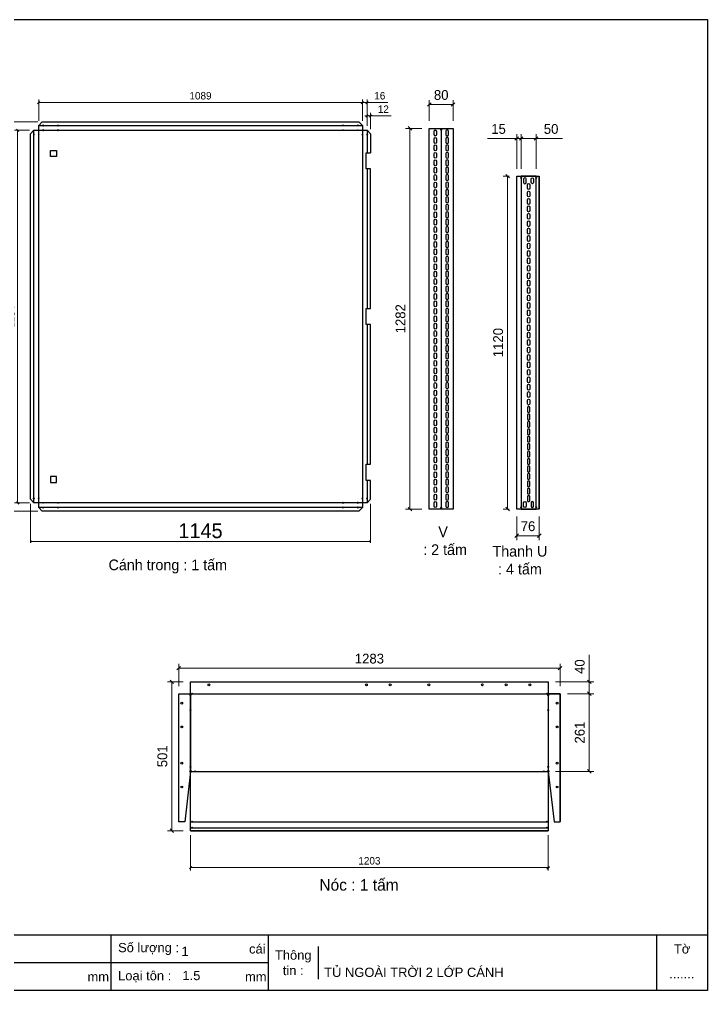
# Model space of a CAD drawing. Header units: millimetres. Extents: x 0 to 4622, y 0 to 3268.
# Drawn here: x 2306 to 4622, y 0 to 3268 of the extents above; entities that cross this region are included whole.
import ezdxf

# ---------------------------------------------------------------- set-up
doc = ezdxf.new("R2010")
doc.units = ezdxf.units.MM
doc.layers.add('CNC', color=7, linetype='Continuous')
doc.layers.add('DIM', color=253, linetype='Continuous')
doc.styles.add('Arial', font='arial.ttf')
doc.dimstyles.new('CNC', dxfattribs={"dimtxt": 50, "dimasz": 5, "dimexe": 5, "dimexo": 15, "dimgap": 10, "dimtad": 1, "dimdec": 0, "dimtxsty": 'Standard', "dimblk": 'OPEN30', "dimcen": 10, "dimclrd": 5, "dimclre": 5, "dimclrt": 3, "dimazin": 3, "dimtfac": 1, "dimtdec": 0, "dimtmove": 0, "dimatfit": 3, "dimldrblk": 'ARCHTICK', "dimlwd": 9, "dimlwe": 9})
doc.dimstyles.new('Dim-25', dxfattribs={"dimtxt": 25, "dimasz": 8, "dimexe": 10, "dimexo": 15, "dimgap": 10, "dimtad": 1, "dimdec": 0, "dimtxsty": 'Standard', "dimblk": 'OBLIQUE', "dimcen": 10, "dimclrd": 5, "dimclre": 5, "dimclrt": 3, "dimazin": 3, "dimtfac": 1, "dimtdec": 0, "dimtmove": 0, "dimatfit": 3, "dimldrblk": 'OBLIQUE', "dimlwd": 9, "dimlwe": 9})
doc.dimstyles.new('Dim-33', dxfattribs={"dimtxt": 33, "dimasz": 12, "dimexe": 15, "dimexo": 25, "dimgap": 15, "dimtad": 1, "dimdec": 0, "dimtxsty": 'Standard', "dimblk": 'OBLIQUE', "dimcen": 10, "dimclrd": 5, "dimclre": 5, "dimclrt": 3, "dimazin": 3, "dimtfac": 1, "dimtdec": 0, "dimtmove": 0, "dimatfit": 3, "dimldrblk": 'OPEN30', "dimlwd": 9, "dimlwe": 9})

# ---------------------------------------------------------------- blocks, each defined once
blk = doc.blocks.new('f3daunguoc')
at = {"layer": 'CNC', "color": 2, "lineweight": -3}
blk.add_circle((0, 0), 1.5, dxfattribs=at)
blk = doc.blocks.new('*D10')
at = {"color": 0, "linetype": 'ByBlock', "lineweight": -2}
for p, q in [((3472.2, 2939.3), (3480.2, 2947.3)), ((3492.2, 2947.3), (3484.2, 2939.3))]:
    blk.add_line(p, q, dxfattribs=at)
at = {"layer": 'Defpoints', "color": 0, "transparency": 16777216}
for p in [(3488.2, 2943.3), (3476.2, 2895.2), (3488.2, 2883.2)]:
    blk.add_point(p, dxfattribs=at)
at = {"layer": 'DIM', "color": 5, "lineweight": 9, "transparency": 16777216}
for p, q in [((3476.2, 2943.3), (3468.2, 2943.3)), ((3476.2, 2910.2), (3476.2, 2953.3)), ((3476.2, 2943.3), (3488.2, 2943.3)), ((3488.2, 2898.2), (3488.2, 2953.3)), ((3488.2, 2943.3), (3557.4, 2943.3))]:
    blk.add_line(p, q, dxfattribs=at)
at = {"layer": 'DIM', "color": 3, "transparency": 16777216, "insert": (3530.8, 2965.9), "char_height": 25, "attachment_point": 5}
blk.add_mtext('12', dxfattribs=at)
blk = doc.blocks.new('_Oblique')
at = {"color": 0, "linetype": 'ByBlock', "lineweight": -2}
blk.add_line((-0.5, -0.5), (0.5, 0.5), dxfattribs=at)
blk = doc.blocks.new('*D11')
at = {"color": 0, "linetype": 'ByBlock', "lineweight": -2}
for p, q in [((3456.2, 2984.1), (3464.2, 2992.1)), ((3480.2, 2992.1), (3472.2, 2984.1))]:
    blk.add_line(p, q, dxfattribs=at)
at = {"layer": 'Defpoints', "color": 0, "transparency": 16777216}
for p in [(3476.2, 2988.1), (3460.2, 2911.2), (3476.2, 2895.2)]:
    blk.add_point(p, dxfattribs=at)
at = {"layer": 'DIM', "color": 5, "lineweight": 9, "transparency": 16777216}
for p, q in [((3460.2, 2988.1), (3452.2, 2988.1)), ((3460.2, 2926.2), (3460.2, 2998.1)), ((3460.2, 2988.1), (3476.2, 2988.1)), ((3476.2, 2910.2), (3476.2, 2998.1)), ((3476.2, 2988.1), (3545.7, 2988.1))]:
    blk.add_line(p, q, dxfattribs=at)
at = {"layer": 'DIM', "color": 3, "transparency": 16777216, "insert": (3518.9, 3010.9), "char_height": 25, "attachment_point": 5}
blk.add_mtext('16', dxfattribs=at)
blk = doc.blocks.new('*D12')
at = {"color": 0, "linetype": 'ByBlock', "lineweight": -2}
for p, q in [((2375.2, 2992.1), (2367.2, 2984.1)), ((3456.2, 2984.1), (3464.2, 2992.1))]:
    blk.add_line(p, q, dxfattribs=at)
at = {"layer": 'Defpoints', "color": 0, "transparency": 16777216}
for p in [(2371.2, 2988.1), (2371.2, 2911.2), (3460.2, 2911.2)]:
    blk.add_point(p, dxfattribs=at)
at = {"layer": 'DIM', "color": 5, "lineweight": 9, "transparency": 16777216}
for p, q in [((2371.2, 2926.2), (2371.2, 2998.1)), ((3460.2, 2988.1), (2371.2, 2988.1)), ((3460.2, 2926.2), (3460.2, 2998.1))]:
    blk.add_line(p, q, dxfattribs=at)
at = {"layer": 'DIM', "color": 3, "transparency": 16777216, "insert": (2915.7, 3010.9), "char_height": 25, "attachment_point": 5}
blk.add_mtext('1089', dxfattribs=at)
blk = doc.blocks.new('*D13')
at = {"color": 0, "linetype": 'ByBlock', "lineweight": -2}
for p, q in [((2214.1, 2919.2), (2206.1, 2927.2)), ((2206.1, 1617.2), (2214.1, 1609.2))]:
    blk.add_line(p, q, dxfattribs=at)
at = {"layer": 'Defpoints', "color": 0, "transparency": 16777216}
for p in [(2383.2, 2923.2), (2210.1, 1613.2), (2383.2, 1613.2)]:
    blk.add_point(p, dxfattribs=at)
at = {"layer": 'DIM', "color": 5, "lineweight": 9, "transparency": 16777216}
for p, q in [((2368.2, 2923.2), (2200.1, 2923.2)), ((2210.1, 2923.2), (2210.1, 1613.2)), ((2368.2, 1613.2), (2200.1, 1613.2))]:
    blk.add_line(p, q, dxfattribs=at)
at = {"layer": 'DIM', "color": 3, "transparency": 16777216, "insert": (2187.4, 2268.2), "char_height": 25, "attachment_point": 5, "rotation": 90}
blk.add_mtext('1310', dxfattribs=at)
blk = doc.blocks.new('*D14')
at = {"color": 0, "linetype": 'ByBlock', "lineweight": -2}
for p, q in [((2304.3, 2891.2), (2296.3, 2899.2)), ((2296.3, 1645.2), (2304.3, 1637.2))]:
    blk.add_line(p, q, dxfattribs=at)
at = {"layer": 'Defpoints', "color": 0, "transparency": 16777216}
for p in [(2300.3, 2895.2), (2355.2, 2895.2), (2355.2, 1641.2)]:
    blk.add_point(p, dxfattribs=at)
at = {"layer": 'DIM', "color": 5, "lineweight": 9, "transparency": 16777216}
for p, q in [((2340.2, 2895.2), (2290.3, 2895.2)), ((2300.3, 1641.2), (2300.3, 2895.2)), ((2340.2, 1641.2), (2290.3, 1641.2))]:
    blk.add_line(p, q, dxfattribs=at)
at = {"layer": 'DIM', "color": 3, "transparency": 16777216, "insert": (2277.5, 2268.2), "char_height": 25, "attachment_point": 5, "rotation": 90}
blk.add_mtext('1254', dxfattribs=at)
blk = doc.blocks.new('*D15')
at = {"color": 0, "linetype": 'ByBlock', "lineweight": -2}
for p, q in [((3691.6, 2987.7), (3679.6, 2975.7)), ((3759.6, 2975.7), (3771.6, 2987.7))]:
    blk.add_line(p, q, dxfattribs=at)
at = {"layer": 'Defpoints', "color": 0, "ltscale": 3, "transparency": 16777216}
for p in [(3765.6, 2981.7), (3685.6, 2901.4), (3765.6, 2901.4)]:
    blk.add_point(p, dxfattribs=at)
at = {"layer": 'DIM', "color": 5, "lineweight": 9, "ltscale": 3, "transparency": 16777216}
for p, q in [((3685.6, 2926.4), (3685.6, 2996.7)), ((3685.6, 2981.7), (3765.6, 2981.7)), ((3765.6, 2926.4), (3765.6, 2996.7))]:
    blk.add_line(p, q, dxfattribs=at)
at = {"layer": 'DIM', "color": 3, "ltscale": 3, "transparency": 16777216, "insert": (3725.6, 3013.5), "char_height": 33, "attachment_point": 5}
blk.add_mtext('80', dxfattribs=at)
blk = doc.blocks.new('_Open30')
at = {"color": 0, "linetype": 'ByBlock', "lineweight": -2}
for p, q in [((-1, 0.27), (0, 0)), ((0, 0), (-1, -0.27)), ((0, 0), (-1, 0))]:
    blk.add_line(p, q, dxfattribs=at)
blk = doc.blocks.new('*D16')
at = {"color": 0, "linetype": 'ByBlock', "lineweight": -2}
for p, q in [((3626.5, 2895.4), (3614.5, 2907.4)), ((3614.5, 1625.9), (3626.5, 1613.9))]:
    blk.add_line(p, q, dxfattribs=at)
at = {"layer": 'Defpoints', "color": 0, "ltscale": 3, "transparency": 16777216}
for p in [(3685.6, 2901.4), (3620.5, 1619.9), (3685.6, 1619.9)]:
    blk.add_point(p, dxfattribs=at)
at = {"layer": 'DIM', "color": 5, "lineweight": 9, "ltscale": 3, "transparency": 16777216}
for p, q in [((3660.6, 2901.4), (3605.5, 2901.4)), ((3620.5, 2901.4), (3620.5, 1619.9)), ((3660.6, 1619.9), (3605.5, 1619.9))]:
    blk.add_line(p, q, dxfattribs=at)
at = {"layer": 'DIM', "color": 3, "ltscale": 3, "transparency": 16777216, "insert": (3588.6, 2260.7), "char_height": 33, "attachment_point": 5, "rotation": 90}
blk.add_mtext('1282', dxfattribs=at)
blk = doc.blocks.new('ovan8.5x20')
at = {"layer": 'CNC', "color": 2, "lineweight": -3}
for p, q in [((5.7, 4.2), (-5.8, 4.2)), ((-5.8, -4.2), (5.7, -4.2))]:
    blk.add_line(p, q, dxfattribs=at)
for centre, start, end in [((-5.8, 0), 90, 270), ((5.7, 0), 270, 90)]:
    blk.add_arc(centre, 4.25, start, end, dxfattribs=at)
blk = doc.blocks.new('*D17')
at = {"color": 0, "linetype": 'ByBlock', "lineweight": -2}
for p, q in [((3955.1, 2734.5), (3943.1, 2746.5)), ((3943.1, 1626.5), (3955.1, 1614.5))]:
    blk.add_line(p, q, dxfattribs=at)
at = {"layer": 'Defpoints', "color": 0, "ltscale": 3, "transparency": 16777216}
for p in [(3949.1, 2740.5), (3979.7, 2740.5), (3979.7, 1620.5)]:
    blk.add_point(p, dxfattribs=at)
at = {"layer": 'DIM', "color": 5, "lineweight": 9, "ltscale": 3, "transparency": 16777216}
for p, q in [((3954.7, 2740.5), (3934.1, 2740.5)), ((3949.1, 1620.5), (3949.1, 2740.5)), ((3954.7, 1620.5), (3934.1, 1620.5))]:
    blk.add_line(p, q, dxfattribs=at)
at = {"layer": 'DIM', "color": 3, "ltscale": 3, "transparency": 16777216, "insert": (3917.2, 2180.5), "char_height": 33, "attachment_point": 5, "rotation": 90}
blk.add_mtext('1120', dxfattribs=at)
blk = doc.blocks.new('*D18')
at = {"color": 0, "linetype": 'ByBlock', "lineweight": -2}
for p, q in [((3985.7, 1536.6), (3973.7, 1524.6)), ((4049.7, 1524.6), (4061.7, 1536.6))]:
    blk.add_line(p, q, dxfattribs=at)
at = {"layer": 'Defpoints', "color": 0, "ltscale": 3, "transparency": 16777216}
for p in [(3979.7, 1620.5), (4055.7, 1620.5), (4055.7, 1530.6)]:
    blk.add_point(p, dxfattribs=at)
at = {"layer": 'DIM', "color": 5, "lineweight": 9, "ltscale": 3, "transparency": 16777216}
for p, q in [((3979.7, 1595.5), (3979.7, 1515.6)), ((4055.7, 1595.5), (4055.7, 1515.6)), ((3979.7, 1530.6), (4055.7, 1530.6))]:
    blk.add_line(p, q, dxfattribs=at)
at = {"layer": 'DIM', "color": 3, "ltscale": 3, "transparency": 16777216, "insert": (4017.7, 1562.4), "char_height": 33, "attachment_point": 5}
blk.add_mtext('76', dxfattribs=at)
blk = doc.blocks.new('*D19')
at = {"color": 0, "linetype": 'ByBlock', "lineweight": -2}
for p, q in [((3973.7, 2861.2), (3985.7, 2873.2)), ((4000.7, 2873.2), (3988.7, 2861.2))]:
    blk.add_line(p, q, dxfattribs=at)
at = {"layer": 'Defpoints', "color": 0, "ltscale": 3, "transparency": 16777216}
for p in [(3979.7, 2867.2), (3979.7, 2740.5), (3994.7, 2740.5)]:
    blk.add_point(p, dxfattribs=at)
at = {"layer": 'DIM', "color": 5, "lineweight": 9, "ltscale": 3, "transparency": 16777216}
for p, q in [((3979.7, 2765.5), (3979.7, 2882.2)), ((3994.7, 2765.5), (3994.7, 2882.2)), ((3979.7, 2867.2), (3881.3, 2867.2)), ((3994.7, 2867.2), (3979.7, 2867.2)), ((3994.7, 2867.2), (4006.7, 2867.2))]:
    blk.add_line(p, q, dxfattribs=at)
at = {"layer": 'DIM', "color": 3, "ltscale": 3, "transparency": 16777216, "insert": (3918.5, 2899.1), "char_height": 33, "attachment_point": 5}
blk.add_mtext('15', dxfattribs=at)
blk = doc.blocks.new('*D20')
at = {"color": 0, "linetype": 'ByBlock', "lineweight": -2}
for p, q in [((4000.7, 2873.2), (3988.7, 2861.2)), ((4038.7, 2861.2), (4050.7, 2873.2))]:
    blk.add_line(p, q, dxfattribs=at)
at = {"layer": 'Defpoints', "color": 0, "ltscale": 3, "transparency": 16777216}
for p in [(4044.7, 2867.2), (3994.7, 2740.5), (4044.7, 2740.5)]:
    blk.add_point(p, dxfattribs=at)
at = {"layer": 'DIM', "color": 5, "lineweight": 9, "ltscale": 3, "transparency": 16777216}
for p, q in [((3994.7, 2765.5), (3994.7, 2882.2)), ((4044.7, 2765.5), (4044.7, 2882.2)), ((3994.7, 2867.2), (4044.7, 2867.2)), ((4044.7, 2867.2), (4133.9, 2867.2))]:
    blk.add_line(p, q, dxfattribs=at)
at = {"layer": 'DIM', "color": 3, "ltscale": 3, "transparency": 16777216, "insert": (4095.3, 2899.1), "char_height": 33, "attachment_point": 5}
blk.add_mtext('50', dxfattribs=at)
blk = doc.blocks.new('*D26')
at = {"color": 0, "linetype": 'ByBlock', "lineweight": -2}
for p, q in [((4229.8, 1032.8), (4217.8, 1044.8)), ((4217.8, 1004.8), (4229.8, 992.8))]:
    blk.add_line(p, q, dxfattribs=at)
at = {"layer": 'Defpoints', "color": 0, "transparency": 16777216}
for p in [(4085.5, 1038.8), (4223.8, 1038.8), (4125.5, 998.8)]:
    blk.add_point(p, dxfattribs=at)
at = {"layer": 'DIM', "color": 5, "lineweight": 9, "transparency": 16777216}
for p, q in [((4223.8, 1038.8), (4223.8, 1129.3)), ((4110.5, 1038.8), (4238.8, 1038.8)), ((4223.8, 998.8), (4223.8, 1038.8)), ((4150.5, 998.8), (4238.8, 998.8))]:
    blk.add_line(p, q, dxfattribs=at)
at = {"layer": 'DIM', "color": 3, "transparency": 16777216, "insert": (4191.9, 1090.1), "char_height": 33, "attachment_point": 5, "rotation": 90}
blk.add_mtext('40', dxfattribs=at)
blk = doc.blocks.new('*D27')
at = {"color": 0, "linetype": 'ByBlock', "lineweight": -2}
for p, q in [((2825.3, 1032.8), (2813.3, 1044.8)), ((2813.3, 544.1), (2825.3, 532.1))]:
    blk.add_line(p, q, dxfattribs=at)
at = {"layer": 'Defpoints', "color": 0, "transparency": 16777216}
for p in [(2882.5, 1038.8), (2819.3, 538.1), (2882.5, 538.1)]:
    blk.add_point(p, dxfattribs=at)
at = {"layer": 'DIM', "color": 5, "lineweight": 9, "transparency": 16777216}
for p, q in [((2857.5, 1038.8), (2804.3, 1038.8)), ((2819.3, 1038.8), (2819.3, 538.1)), ((2857.5, 538.1), (2804.3, 538.1))]:
    blk.add_line(p, q, dxfattribs=at)
at = {"layer": 'DIM', "color": 3, "transparency": 16777216, "insert": (2787.5, 788.4), "char_height": 33, "attachment_point": 5, "rotation": 90}
blk.add_mtext('501', dxfattribs=at)
blk = doc.blocks.new('*D28')
at = {"color": 0, "linetype": 'ByBlock', "lineweight": -2}
for p, q in [((2848.5, 1091), (2836.5, 1079)), ((4119.5, 1079), (4131.5, 1091))]:
    blk.add_line(p, q, dxfattribs=at)
at = {"layer": 'Defpoints', "color": 0, "transparency": 16777216}
for p in [(4125.5, 1085), (2842.5, 998.8), (4125.5, 998.8)]:
    blk.add_point(p, dxfattribs=at)
at = {"layer": 'DIM', "color": 5, "lineweight": 9, "transparency": 16777216}
for p, q in [((2842.5, 1023.8), (2842.5, 1100)), ((2842.5, 1085), (4125.5, 1085)), ((4125.5, 1023.8), (4125.5, 1100))]:
    blk.add_line(p, q, dxfattribs=at)
at = {"layer": 'DIM', "color": 3, "transparency": 16777216, "insert": (3484, 1116.9), "char_height": 33, "attachment_point": 5}
blk.add_mtext('1283', dxfattribs=at)
blk = doc.blocks.new('*D29')
at = {"color": 0, "linetype": 'ByBlock', "lineweight": -2}
for p, q in [((4229.8, 992.8), (4217.8, 1004.8)), ((4217.8, 743.6), (4229.8, 731.6))]:
    blk.add_line(p, q, dxfattribs=at)
at = {"layer": 'Defpoints', "color": 0, "transparency": 16777216}
for p in [(4125.5, 998.8), (4223.8, 998.8), (4085.5, 737.6)]:
    blk.add_point(p, dxfattribs=at)
at = {"layer": 'DIM', "color": 5, "lineweight": 9, "transparency": 16777216}
for p, q in [((4150.5, 998.8), (4238.8, 998.8)), ((4223.8, 737.6), (4223.8, 998.8)), ((4110.5, 737.6), (4238.8, 737.6))]:
    blk.add_line(p, q, dxfattribs=at)
at = {"layer": 'DIM', "color": 3, "transparency": 16777216, "insert": (4191.9, 868.2), "char_height": 33, "attachment_point": 5, "rotation": 90}
blk.add_mtext('261', dxfattribs=at)
blk = doc.blocks.new('*D30')
at = {"color": 5, "lineweight": 9, "ltscale": 3, "transparency": 16777216}
for p, q in [((2882.5, 523.1), (2882.5, 403.8)), ((4085.5, 523.1), (4085.5, 403.8)), ((2882.5, 413.8), (4085.5, 413.8))]:
    blk.add_line(p, q, dxfattribs=at)
at = {"color": 0, "linetype": 'ByBlock', "lineweight": -2}
for p, q in [((2886.5, 417.8), (2878.5, 409.8)), ((4081.5, 409.8), (4089.5, 417.8))]:
    blk.add_line(p, q, dxfattribs=at)
at = {"layer": 'Defpoints', "color": 0, "ltscale": 3, "transparency": 16777216}
for p in [(2882.5, 538.1), (4085.5, 538.1), (4085.5, 413.8)]:
    blk.add_point(p, dxfattribs=at)
at = {"color": 3, "ltscale": 3, "transparency": 16777216, "insert": (3484, 436.5), "char_height": 25, "attachment_point": 5}
blk.add_mtext('1203', dxfattribs=at)
blk = doc.blocks.new('KHUNG CHUẨN')
at = {"color": 7}
for p, q in [((19889.2, -28535.2), (16919.2, -28535.2)), ((18599.2, -28535.2), (18599.2, -28655.2)), ((18939.2, -28535.2), (18939.2, -28655.2)), ((19779.2, -28535.2), (19779.2, -28655.2)), ((19047.6, -28560.2), (19047.6, -28630.2)), ((18939.2, -28595.2), (16919.2, -28595.2))]:
    blk.add_line(p, q, dxfattribs=at)
blk.add_lwpolyline([(16919.2, -26555.2), (19889.2, -26555.2), (19889.2, -28655.2), (16919.2, -28655.2)], close=True, dxfattribs=at)
at = {"color": 2, "char_height": 20, "style": 'Arial'}
for s, insert, width, attachment_point in [('  Số lượng :', (18599.2, -28565.2), 917.634, 4), ('cái', (18897.9, -28565.2), 63.517, 4), ('Tờ', (19834.2, -28565.2), 110, 5), ('Thông\\Ptin :', (18993.4, -28595.2), 108.311, 5), ('mm', (18548.6, -28625.2), 73.831, 4), ('  Loại tôn :', (18599.2, -28625.2), 917.634, 4), ('mm', (18889.2, -28625.2), 917.634, 4)]:
    blk.add_mtext(s, dxfattribs=dict(at, insert=insert, width=width, attachment_point=attachment_point))
at = {"color": 3, "style": 'Arial'}
for tag, p in [('#01', (17055.6, -28580.1)), ('#02', (17431.4, -28580.1)), ('#03', (18030.6, -28580.1)), ('#08', (18751.7, -28580.1)), ('#10', (19064.8, -28580.1)), ('#04', (17024.8, -28634.6)), ('#05', (17308.5, -28633)), ('#06', (17632.7, -28633.7)), ('#07', (18002, -28634.7)), ('#09', (18753.8, -28632.6)), ('#11', (19060.3, -28625.7)), ('#12', (19806.5, -28628.9))]:
    blk.add_attdef(tag, p, '', height=20, dxfattribs=at)
blk = doc.blocks.new('*D31')
at = {"color": 5, "lineweight": 9, "ltscale": 3, "transparency": 16777216}
for p, q in [((2343.2, 1638.2), (2343.2, 1506.6)), ((3488.2, 1638.2), (3488.2, 1506.6)), ((2348.2, 1511.6), (3483.2, 1511.6))]:
    blk.add_line(p, q, dxfattribs=at)
at = {"color": 0, "linetype": 'ByBlock', "lineweight": -2}
for p, q in [((2343.2, 1511.6), (2348.2, 1512.9)), ((2348.2, 1510.2), (2343.2, 1511.6)), ((2343.2, 1511.6), (2348.2, 1511.6)), ((3483.2, 1512.9), (3488.2, 1511.6)), ((3488.2, 1511.6), (3483.2, 1510.2)), ((3488.2, 1511.6), (3483.2, 1511.6))]:
    blk.add_line(p, q, dxfattribs=at)
at = {"layer": 'Defpoints', "color": 0, "ltscale": 3, "transparency": 16777216}
for p in [(2343.2, 1653.2), (3488.2, 1653.2), (3488.2, 1511.6)]:
    blk.add_point(p, dxfattribs=at)
at = {"color": 3, "ltscale": 3, "transparency": 16777216, "insert": (2915.7, 1547.1), "char_height": 50, "attachment_point": 5}
blk.add_mtext('1145', dxfattribs=at)
blk = doc.blocks.new('_ArchTick')
at = {"color": 0, "const_width": 0.15}
blk.add_lwpolyline([(-0.5, -0.5), (0.5, 0.5)], dxfattribs=at)

msp = doc.modelspace()

# ---------------------------------------------------------------- linework, layer by layer
at = {"color": 7}
msp.add_line((3725.6, 2901.4), (3725.6, 1619.9), dxfattribs=at)
at = {"ltscale": 3}
for p, q in [((3488.2, 2295.2), (3488.2, 2765.4)), ((3979.7, 1620.5), (3979.7, 2740.5)), ((4055.7, 1620.5), (4055.7, 2740.5)), ((3488.2, 1770.9), (3488.2, 2241.2)), ((3488.2, 1653.2), (3488.2, 1716.9))]:
    msp.add_line(p, q, dxfattribs=at)
for p, q in [((2882.5, 1038.8), (4085.5, 1038.8)), ((2842.5, 998.8), (4125.5, 998.8)), ((4125.5, 998.8), (4125.5, 569.1)), ((2882.5, 737.6), (4085.5, 737.6)), ((2882.5, 568.1), (4085.5, 568.1)), ((2882.5, 548.1), (4085.5, 548.1)), ((2882.5, 538.1), (4085.5, 538.1))]:
    msp.add_line(p, q)
at = {"color": 7}
for points in [[(3488.2, 1653.2), (3488.2, 1653.2), (3476.2, 1641.2), (3460.2, 1641.2), (3460.2, 1625.2), (3448.2, 1613.2), (2383.2, 1613.2), (2371.2, 1625.2), (2371.2, 1641.2), (2355.2, 1641.2), (2343.2, 1653.2), (2343.2, 2883.2), (2355.2, 2895.2), (2371.2, 2895.2), (2371.2, 2911.2), (2383.2, 2923.2), (3448.2, 2923.2), (3460.2, 2911.2), (3460.2, 2895.2), (3476.2, 2895.2), (3488.2, 2883.2), (3488.2, 2819.4)], [(2371.2, 2911.2), (3460.2, 2911.2)], [(2355.2, 1641.2), (2355.2, 2895.2)], [(3476.2, 2895.2), (3476.2, 2819.4)], [(3476.2, 2765.4), (3476.2, 2295.2)], [(3476.2, 2241.2), (3476.2, 1770.9)], [(3476.2, 1716.9), (3476.2, 1641.2)], [(3460.2, 1625.2), (2371.2, 1625.2)]]:
    msp.add_lwpolyline(points, dxfattribs=at)
for points in [[(2371.2, 2895.2), (3460.2, 2895.2), (3460.2, 1641.2), (2371.2, 1641.2)], [(3685.6, 2901.4), (3765.6, 2901.4), (3765.6, 1619.9), (3685.6, 1619.9)]]:
    msp.add_lwpolyline(points, close=True, dxfattribs=at)
at = {"color": 2, "ltscale": 0.5}
for points in [[(3709.9, 2891.7), (3709.9, 2880.2, -1), (3701.4, 2880.2), (3701.4, 2891.7, -1)], [(3709.9, 2891.4), (3709.9, 2879.9, -1), (3701.4, 2879.9), (3701.4, 2891.4, -1)], [(3741.4, 2891.7), (3741.4, 2880.2, 1), (3749.9, 2880.2), (3749.9, 2891.7, 1)], [(3741.4, 2891.4), (3741.4, 2879.9, 1), (3749.9, 2879.9), (3749.9, 2891.4, 1)], [(3709.9, 2866.4), (3709.9, 2854.9, -1), (3701.4, 2854.9), (3701.4, 2866.4, -1)], [(3709.9, 2841.4), (3709.9, 2829.9, -1), (3701.4, 2829.9), (3701.4, 2841.4, -1)], [(3741.4, 2866.4), (3741.4, 2854.9, 1), (3749.9, 2854.9), (3749.9, 2866.4, 1)], [(3741.4, 2841.4), (3741.4, 2829.9, 1), (3749.9, 2829.9), (3749.9, 2841.4, 1)], [(3709.9, 2816.4), (3709.9, 2804.9, -1), (3701.4, 2804.9), (3701.4, 2816.4, -1)], [(3741.4, 2816.4), (3741.4, 2804.9, 1), (3749.9, 2804.9), (3749.9, 2816.4, 1)], [(3709.9, 2791.4), (3709.9, 2779.9, -1), (3701.4, 2779.9), (3701.4, 2791.4, -1)], [(3741.4, 2791.4), (3741.4, 2779.9, 1), (3749.9, 2779.9), (3749.9, 2791.4, 1)], [(3709.9, 2766.4), (3709.9, 2754.9, -1), (3701.4, 2754.9), (3701.4, 2766.4, -1)], [(3709.9, 2741.4), (3709.9, 2729.9, -1), (3701.4, 2729.9), (3701.4, 2741.4, -1)], [(3741.4, 2766.4), (3741.4, 2754.9, 1), (3749.9, 2754.9), (3749.9, 2766.4, 1)], [(3741.4, 2741.4), (3741.4, 2729.9, 1), (3749.9, 2729.9), (3749.9, 2741.4, 1)], [(3709.9, 2716.4), (3709.9, 2704.9, -1), (3701.4, 2704.9), (3701.4, 2716.4, -1)], [(3741.4, 2716.4), (3741.4, 2704.9, 1), (3749.9, 2704.9), (3749.9, 2716.4, 1)], [(3709.9, 2691.4), (3709.9, 2679.9, -1), (3701.4, 2679.9), (3701.4, 2691.4, -1)], [(3741.4, 2691.4), (3741.4, 2679.9, 1), (3749.9, 2679.9), (3749.9, 2691.4, 1)], [(3709.9, 2666.4), (3709.9, 2654.9, -1), (3701.4, 2654.9), (3701.4, 2666.4, -1)], [(3741.4, 2666.4), (3741.4, 2654.9, 1), (3749.9, 2654.9), (3749.9, 2666.4, 1)], [(3709.9, 2641.4), (3709.9, 2629.9, -1), (3701.4, 2629.9), (3701.4, 2641.4, -1)], [(3709.9, 2616.4), (3709.9, 2604.9, -1), (3701.4, 2604.9), (3701.4, 2616.4, -1)], [(3741.4, 2641.4), (3741.4, 2629.9, 1), (3749.9, 2629.9), (3749.9, 2641.4, 1)], [(3741.4, 2616.4), (3741.4, 2604.9, 1), (3749.9, 2604.9), (3749.9, 2616.4, 1)], [(3709.9, 2591.4), (3709.9, 2579.9, -1), (3701.4, 2579.9), (3701.4, 2591.4, -1)], [(3741.4, 2591.4), (3741.4, 2579.9, 1), (3749.9, 2579.9), (3749.9, 2591.4, 1)], [(3709.9, 2566.4), (3709.9, 2554.9, -1), (3701.4, 2554.9), (3701.4, 2566.4, -1)], [(3741.4, 2566.4), (3741.4, 2554.9, 1), (3749.9, 2554.9), (3749.9, 2566.4, 1)], [(3709.9, 2541.4), (3709.9, 2529.9, -1), (3701.4, 2529.9), (3701.4, 2541.4, -1)], [(3709.9, 2516.4), (3709.9, 2504.9, -1), (3701.4, 2504.9), (3701.4, 2516.4, -1)], [(3741.4, 2541.4), (3741.4, 2529.9, 1), (3749.9, 2529.9), (3749.9, 2541.4, 1)], [(3741.4, 2516.4), (3741.4, 2504.9, 1), (3749.9, 2504.9), (3749.9, 2516.4, 1)], [(3709.9, 2491.4), (3709.9, 2479.9, -1), (3701.4, 2479.9), (3701.4, 2491.4, -1)], [(3741.4, 2491.4), (3741.4, 2479.9, 1), (3749.9, 2479.9), (3749.9, 2491.4, 1)], [(3709.9, 2466.4), (3709.9, 2454.9, -1), (3701.4, 2454.9), (3701.4, 2466.4, -1)], [(3741.4, 2466.4), (3741.4, 2454.9, 1), (3749.9, 2454.9), (3749.9, 2466.4, 1)], [(3709.9, 2441.4), (3709.9, 2429.9, -1), (3701.4, 2429.9), (3701.4, 2441.4, -1)], [(3709.9, 2416.4), (3709.9, 2404.9, -1), (3701.4, 2404.9), (3701.4, 2416.4, -1)], [(3741.4, 2441.4), (3741.4, 2429.9, 1), (3749.9, 2429.9), (3749.9, 2441.4, 1)], [(3741.4, 2416.4), (3741.4, 2404.9, 1), (3749.9, 2404.9), (3749.9, 2416.4, 1)], [(3709.9, 2391.4), (3709.9, 2379.9, -1), (3701.4, 2379.9), (3701.4, 2391.4, -1)], [(3741.4, 2391.4), (3741.4, 2379.9, 1), (3749.9, 2379.9), (3749.9, 2391.4, 1)], [(3709.9, 2366.4), (3709.9, 2354.9, -1), (3701.4, 2354.9), (3701.4, 2366.4, -1)], [(3741.4, 2366.4), (3741.4, 2354.9, 1), (3749.9, 2354.9), (3749.9, 2366.4, 1)], [(3709.9, 2341.4), (3709.9, 2329.9, -1), (3701.4, 2329.9), (3701.4, 2341.4, -1)], [(3709.9, 2316.4), (3709.9, 2304.9, -1), (3701.4, 2304.9), (3701.4, 2316.4, -1)], [(3741.4, 2341.4), (3741.4, 2329.9, 1), (3749.9, 2329.9), (3749.9, 2341.4, 1)], [(3741.4, 2316.4), (3741.4, 2304.9, 1), (3749.9, 2304.9), (3749.9, 2316.4, 1)], [(3709.9, 2291.4), (3709.9, 2279.9, -1), (3701.4, 2279.9), (3701.4, 2291.4, -1)], [(3741.4, 2291.4), (3741.4, 2279.9, 1), (3749.9, 2279.9), (3749.9, 2291.4, 1)], [(3709.9, 2266.4), (3709.9, 2254.9, -1), (3701.4, 2254.9), (3701.4, 2266.4, -1)], [(3741.4, 2266.4), (3741.4, 2254.9, 1), (3749.9, 2254.9), (3749.9, 2266.4, 1)], [(3709.9, 2241.4), (3709.9, 2229.9, -1), (3701.4, 2229.9), (3701.4, 2241.4, -1)], [(3741.4, 2241.4), (3741.4, 2229.9, 1), (3749.9, 2229.9), (3749.9, 2241.4, 1)], [(3709.9, 2216.4), (3709.9, 2204.9, -1), (3701.4, 2204.9), (3701.4, 2216.4, -1)], [(3709.9, 2191.4), (3709.9, 2179.9, -1), (3701.4, 2179.9), (3701.4, 2191.4, -1)], [(3741.4, 2216.4), (3741.4, 2204.9, 1), (3749.9, 2204.9), (3749.9, 2216.4, 1)], [(3741.4, 2191.4), (3741.4, 2179.9, 1), (3749.9, 2179.9), (3749.9, 2191.4, 1)], [(3709.9, 2166.4), (3709.9, 2154.9, -1), (3701.4, 2154.9), (3701.4, 2166.4, -1)], [(3741.4, 2166.4), (3741.4, 2154.9, 1), (3749.9, 2154.9), (3749.9, 2166.4, 1)], [(3709.9, 2141.4), (3709.9, 2129.9, -1), (3701.4, 2129.9), (3701.4, 2141.4, -1)], [(3741.4, 2141.4), (3741.4, 2129.9, 1), (3749.9, 2129.9), (3749.9, 2141.4, 1)], [(3709.9, 2116.4), (3709.9, 2104.9, -1), (3701.4, 2104.9), (3701.4, 2116.4, -1)], [(3709.9, 2091.4), (3709.9, 2079.9, -1), (3701.4, 2079.9), (3701.4, 2091.4, -1)], [(3741.4, 2116.4), (3741.4, 2104.9, 1), (3749.9, 2104.9), (3749.9, 2116.4, 1)], [(3741.4, 2091.4), (3741.4, 2079.9, 1), (3749.9, 2079.9), (3749.9, 2091.4, 1)], [(3709.9, 2066.4), (3709.9, 2054.9, -1), (3701.4, 2054.9), (3701.4, 2066.4, -1)], [(3741.4, 2066.4), (3741.4, 2054.9, 1), (3749.9, 2054.9), (3749.9, 2066.4, 1)], [(3709.9, 2041.4), (3709.9, 2029.9, -1), (3701.4, 2029.9), (3701.4, 2041.4, -1)], [(3741.4, 2041.4), (3741.4, 2029.9, 1), (3749.9, 2029.9), (3749.9, 2041.4, 1)], [(3709.9, 2016.4), (3709.9, 2004.9, -1), (3701.4, 2004.9), (3701.4, 2016.4, -1)], [(3709.9, 1991.4), (3709.9, 1979.9, -1), (3701.4, 1979.9), (3701.4, 1991.4, -1)], [(3741.4, 2016.4), (3741.4, 2004.9, 1), (3749.9, 2004.9), (3749.9, 2016.4, 1)], [(3741.4, 1991.4), (3741.4, 1979.9, 1), (3749.9, 1979.9), (3749.9, 1991.4, 1)], [(3709.9, 1966.4), (3709.9, 1954.9, -1), (3701.4, 1954.9), (3701.4, 1966.4, -1)], [(3741.4, 1966.4), (3741.4, 1954.9, 1), (3749.9, 1954.9), (3749.9, 1966.4, 1)], [(3709.9, 1941.4), (3709.9, 1929.9, -1), (3701.4, 1929.9), (3701.4, 1941.4, -1)], [(3741.4, 1941.4), (3741.4, 1929.9, 1), (3749.9, 1929.9), (3749.9, 1941.4, 1)], [(3709.9, 1916.4), (3709.9, 1904.9, -1), (3701.4, 1904.9), (3701.4, 1916.4, -1)], [(3709.9, 1891.4), (3709.9, 1879.9, -1), (3701.4, 1879.9), (3701.4, 1891.4, -1)], [(3741.4, 1916.4), (3741.4, 1904.9, 1), (3749.9, 1904.9), (3749.9, 1916.4, 1)], [(3741.4, 1891.4), (3741.4, 1879.9, 1), (3749.9, 1879.9), (3749.9, 1891.4, 1)], [(3709.9, 1866.4), (3709.9, 1854.9, -1), (3701.4, 1854.9), (3701.4, 1866.4, -1)], [(3741.4, 1866.4), (3741.4, 1854.9, 1), (3749.9, 1854.9), (3749.9, 1866.4, 1)], [(3709.9, 1841.4), (3709.9, 1829.9, -1), (3701.4, 1829.9), (3701.4, 1841.4, -1)], [(3741.4, 1841.4), (3741.4, 1829.9, 1), (3749.9, 1829.9), (3749.9, 1841.4, 1)], [(3709.9, 1816.4), (3709.9, 1804.9, -1), (3701.4, 1804.9), (3701.4, 1816.4, -1)], [(3741.4, 1816.4), (3741.4, 1804.9, 1), (3749.9, 1804.9), (3749.9, 1816.4, 1)], [(3709.9, 1791.4), (3709.9, 1779.9, -1), (3701.4, 1779.9), (3701.4, 1791.4, -1)], [(3709.9, 1766.4), (3709.9, 1754.9, -1), (3701.4, 1754.9), (3701.4, 1766.4, -1)], [(3741.4, 1791.4), (3741.4, 1779.9, 1), (3749.9, 1779.9), (3749.9, 1791.4, 1)], [(3741.4, 1766.4), (3741.4, 1754.9, 1), (3749.9, 1754.9), (3749.9, 1766.4, 1)], [(3709.9, 1741.4), (3709.9, 1729.9, -1), (3701.4, 1729.9), (3701.4, 1741.4, -1)], [(3741.4, 1741.4), (3741.4, 1729.9, 1), (3749.9, 1729.9), (3749.9, 1741.4, 1)], [(3709.9, 1716.4), (3709.9, 1704.9, -1), (3701.4, 1704.9), (3701.4, 1716.4, -1)], [(3741.4, 1716.4), (3741.4, 1704.9, 1), (3749.9, 1704.9), (3749.9, 1716.4, 1)], [(3709.9, 1691.4), (3709.9, 1679.9, -1), (3701.4, 1679.9), (3701.4, 1691.4, -1)], [(3709.9, 1666.4), (3709.9, 1654.9, -1), (3701.4, 1654.9), (3701.4, 1666.4, -1)], [(3741.4, 1691.4), (3741.4, 1679.9, 1), (3749.9, 1679.9), (3749.9, 1691.4, 1)], [(3741.4, 1666.4), (3741.4, 1654.9, 1), (3749.9, 1654.9), (3749.9, 1666.4, 1)], [(3709.9, 1641.4), (3709.9, 1629.9, -1), (3701.4, 1629.9), (3701.4, 1641.4, -1)], [(3741.4, 1641.4), (3741.4, 1629.9, 1), (3749.9, 1629.9), (3749.9, 1641.4, 1)]]:
    msp.add_lwpolyline(points, format="xyb", close=True, dxfattribs=at)
at = {"color": 2, "ltscale": 3}
for points in [[(2410.5, 2826.9), (2431, 2826.9), (2431, 2806.4), (2410.5, 2806.4)], [(2410.5, 1709.4), (2431, 1709.4), (2431, 1729.9), (2410.5, 1729.9)]]:
    msp.add_lwpolyline(points, close=True, dxfattribs=at)
at = {"color": 2}
for points in [[(3488.2, 2765.4), (3473.2, 2765.4), (3473.2, 2819.4), (3488.2, 2819.4)], [(3488.2, 2241.2), (3473.2, 2241.2), (3473.2, 2295.2), (3488.2, 2295.2)], [(3488.2, 1716.9), (3473.2, 1716.9), (3473.2, 1770.9), (3488.2, 1770.9)]]:
    msp.add_lwpolyline(points, dxfattribs=at)
at = {"ltscale": 3}
for points in [[(3979.7, 1620.5), (3979.7, 2740.5), (4055.7, 2740.5), (4055.7, 1620.5)], [(4044.7, 1620.5), (4044.7, 2740.5), (3994.7, 2740.5), (3994.7, 1620.5)]]:
    msp.add_lwpolyline(points, close=True, dxfattribs=at)
msp.add_lwpolyline([(2882.5, 1038.8), (4085.5, 1038.8), (4085.5, 538.1), (2882.5, 538.1)], close=True)
at = {"color": 7, "linetype": 'Continuous'}
for points in [[(2842.5, 568.1), (2842.5, 998.8), (2882.5, 998.8), (2882.5, 737.6), (2862.5, 568.1)], [(4125.5, 568.1), (4125.5, 998.8), (4085.5, 998.8), (4085.5, 737.6), (4105.5, 568.1)]]:
    msp.add_lwpolyline(points, close=True, dxfattribs=at)
at = {"color": 2, "ltscale": 3}
for centre, radius in [((3725.6, 2896.4), 1.5), ((3725.6, 1624.9), 1.5), ((2944, 1028.8), 3), ((3474, 1028.8), 3), ((3554, 1028.8), 3), ((3684, 1028.8), 3), ((3864, 1028.8), 3), ((3944, 1028.8), 3), ((4024, 1028.8), 3), ((2852.5, 967.3), 3), ((4115.5, 967.3), 3), ((2852.5, 887.3), 3), ((4115.5, 887.3), 3), ((2852.5, 765.1), 3), ((4115.5, 765.1), 3), ((2882.5, 737.6), 2.5), ((4085.5, 737.6), 2.5), ((2852.5, 685.1), 3), ((4115.5, 685.1), 3)]:
    msp.add_circle(centre, radius, dxfattribs=at)
at = {"ltscale": 3}
for centre in [(3994.7, 2734.5), (4044.7, 2734.5), (3994.7, 1626.5), (4044.7, 1626.5)]:
    msp.add_circle(centre, 1.5, dxfattribs=at)
at = {"color": 2}
for centre in [(2882.5, 993.8), (2887.5, 998.8), (4080.5, 998.8), (4085.5, 993.8), (2882.5, 943.8), (4085.5, 943.8), (2882.5, 752.6), (4085.5, 752.6), (2897.5, 737.6), (4070.5, 737.6), (2887.5, 568.1), (4080.5, 568.1), (2887.5, 548.1), (4080.5, 548.1)]:
    msp.add_circle(centre, 1.5, dxfattribs=at)

# ---------------------------------------------------------------- block references
at = {"color": 3}
ref = msp.add_blockref('KHUNG CHUẨN', (-26329.2, 44592.2), dxfattribs=dict(at, xscale=1.556165536199841, yscale=1.556165536199841, zscale=1.556165536199841))
ref.add_attrib('#08', '1', (2851.6, 116.8), dxfattribs={"color": 3, "height": 31.1, "style": 'Arial'})
ref.add_attrib('#09', '1.5', (2854.9, 35.1), dxfattribs={"color": 3, "height": 31.12, "style": 'Arial'})
ref.add_attrib('#11', 'TỦ NGOÀI TRỜI 2 LỚP CÁNH', (3331.8, 45.9), dxfattribs={"color": 3, "height": 31.123, "style": 'Arial'})
ref.add_attrib('#12', '.......', (4493, 40.8), dxfattribs={"color": 3, "height": 31.12, "style": 'Arial'})
at = {"lineweight": -3, "xscale": -1, "rotation": 180}
for p in [(2386.2, 2911.2), (2436.2, 2911.2), (2355.2, 2880.2), (2371.2, 2880.2), (2386.2, 2895.2), (2436.2, 2895.2)]:
    msp.add_blockref('f3daunguoc', p, dxfattribs=at)
at = {"lineweight": -3, "rotation": 180}
for p in [(3395.2, 2911.2), (3445.2, 2911.2), (3395.2, 2895.2), (3445.2, 2895.2), (3460.2, 2880.2), (3476.2, 2880.2)]:
    msp.add_blockref('f3daunguoc', p, dxfattribs=at)
at = {"lineweight": -3}
for p in [(2355.2, 1656.2), (2371.2, 1656.2), (2386.2, 1641.2), (2436.2, 1641.2), (2386.2, 1625.2), (2436.2, 1625.2)]:
    msp.add_blockref('f3daunguoc', p, dxfattribs=at)
at = {"lineweight": -3, "xscale": -1}
for p in [(3395.2, 1641.2), (3445.2, 1641.2), (3460.2, 1656.2), (3476.2, 1656.2), (3395.2, 1625.2), (3445.2, 1625.2)]:
    msp.add_blockref('f3daunguoc', p, dxfattribs=at)
at = {"layer": 'CNC', "lineweight": -3}
for p, rotation in [((4007.2, 2725.2), 270), ((4019.7, 1955.5), 270), ((4019.7, 1930.5), 270), ((4019.7, 1905.5), 270), ((4019.7, 1880.5), 270), ((4019.7, 1855.5), 270), ((4019.7, 1830.5), 270), ((4019.7, 1805.5), 270), ((4019.7, 1780.5), 270), ((4019.7, 1755.5), 270), ((4019.7, 1730.5), 270), ((4019.7, 1705.5), 270), ((4019.7, 1680.5), 270), ((4019.7, 1655.5), 270), ((4032.2, 1635.7), 90)]:
    msp.add_blockref('ovan8.5x20', p, dxfattribs=dict(at, rotation=rotation))
at = {"layer": 'CNC', "lineweight": -3, "xscale": -1}
for p, rotation in [((4019.7, 2705.5), 270), ((4032.2, 2725.2), 90), ((4019.7, 2680.5), 270), ((4019.7, 2655.5), 270), ((4019.7, 2630.5), 270), ((4019.7, 2605.5), 270), ((4019.7, 2580.5), 270), ((4019.7, 2555.5), 270), ((4019.7, 2530.5), 270), ((4019.7, 2505.5), 270), ((4019.7, 2480.5), 270), ((4019.7, 2455.5), 270), ((4019.7, 2430.5), 270), ((4019.7, 2405.5), 270), ((4019.7, 2380.5), 270), ((4019.7, 2355.5), 270), ((4019.7, 2330.5), 270), ((4019.7, 2305.5), 270), ((4019.7, 2280.5), 270), ((4019.7, 2255.5), 270), ((4019.7, 2230.5), 270), ((4019.7, 2205.5), 270), ((4019.7, 2180.5), 270), ((4019.7, 2155.5), 270), ((4019.7, 2130.5), 270), ((4019.7, 2105.5), 270), ((4019.7, 2080.5), 270), ((4019.7, 2055.5), 270), ((4019.7, 2030.5), 270), ((4019.7, 2005.5), 270), ((4019.7, 1980.5), 270), ((4007.2, 1635.7), 270)]:
    msp.add_blockref('ovan8.5x20', p, dxfattribs=dict(at, rotation=rotation))

# ---------------------------------------------------------------- texts
at = {"color": 2, "attachment_point": 5}
for s, insert, char_height, width in [('V\\P : 2 tấm', (3731.9, 1513.4), 36, 775), ('Thanh U \\P: 4 tấm', (3990.4, 1448.1), 36, 775), ('Cánh trong : 1 tấm', (2805.6, 1427.1), 36, 775), ('Nóc : 1 tấm', (3449, 355.4), 39, 974)]:
    msp.add_mtext(s, dxfattribs=dict(at, insert=insert, char_height=char_height, width=width))

# ---------------------------------------------------------------- dimensions: what is measured, and where the dimension line sits
at = {"ltscale": 3}
dim = msp.add_linear_dim(base=(3488.2, 1511.6), p1=(2343.2, 1653.2), p2=(3488.2, 1653.2), dimstyle='CNC', dxfattribs=at)
dim.commit()
dim.dimension.update_dxf_attribs({"geometry": '*D31', "text_midpoint": (2915.7, 1547.1)})
at = {"color": 2, "ltscale": 3}
dim = msp.add_linear_dim(base=(4085.5, 413.8), p1=(2882.5, 538.1), p2=(4085.5, 538.1), dimstyle='Dim-25', dxfattribs=at)
dim.commit()
dim.dimension.update_dxf_attribs({"geometry": '*D30', "text_midpoint": (3484, 436.5)})
at = {"layer": 'DIM'}
for base, p1, p2, dimstyle, picture, middle in [((2371.2, 2988.1), (3460.2, 2911.2), (2371.2, 2911.2), 'Dim-25', '*D12', (2915.7, 3010.9)), ((3476.2, 2988.1), (3460.2, 2911.2), (3476.2, 2895.2), 'Dim-25', '*D11', (3518.9, 3010.9)), ((3488.2, 2943.3), (3476.2, 2895.2), (3488.2, 2883.2), 'Dim-25', '*D10', (3530.8, 2965.9)), ((4125.5, 1085), (2842.5, 998.8), (4125.5, 998.8), 'Dim-33', '*D28', (3484, 1116.9))]:
    dim = msp.add_linear_dim(base=base, p1=p1, p2=p2, dimstyle=dimstyle, dxfattribs=at)
    dim.commit()
    dim.dimension.update_dxf_attribs({"geometry": picture, "text_midpoint": middle})
at = {"layer": 'DIM', "ltscale": 3}
dim = msp.add_linear_dim(base=(3765.6, 2981.7), p1=(3685.6, 2901.4), p2=(3765.6, 2901.4), dimstyle='Dim-33', dxfattribs=at)
dim.commit()
dim.dimension.update_dxf_attribs({"geometry": '*D15', "text_midpoint": (3725.6, 3013.5)})
at = {"layer": 'DIM'}
for base, p1, p2, dimstyle, picture, middle in [((2210.1, 1613.2), (2383.2, 2923.2), (2383.2, 1613.2), 'Dim-25', '*D13', (2187.4, 2268.2)), ((2300.3, 2895.2), (2355.2, 1641.2), (2355.2, 2895.2), 'Dim-25', '*D14', (2277.5, 2268.2)), ((4223.8, 1038.8), (4125.5, 998.8), (4085.5, 1038.8), 'Dim-33', '*D26', (4191.9, 1090.1)), ((2819.3, 538.1), (2882.5, 1038.8), (2882.5, 538.1), 'Dim-33', '*D27', (2787.5, 788.4)), ((4223.8, 998.8), (4085.5, 737.6), (4125.5, 998.8), 'Dim-33', '*D29', (4191.9, 868.2))]:
    dim = msp.add_linear_dim(base=base, p1=p1, p2=p2, angle=90, dimstyle=dimstyle, dxfattribs=at)
    dim.commit()
    dim.dimension.update_dxf_attribs({"geometry": picture, "text_midpoint": middle})
at = {"layer": 'DIM', "ltscale": 3}
for base, p1, p2, angle, picture, middle in [((3979.7, 2867.2), (3994.7, 2740.5), (3979.7, 2740.5), 180, '*D19', (3918.5, 2899.1)), ((4044.7, 2867.2), (3994.7, 2740.5), (4044.7, 2740.5), 180, '*D20', (4095.3, 2899.1)), ((3620.4917809, 1619.9247039), (3685.6199895, 2901.4247039), (3685.6199895, 1619.9247039), 90, '*D16', (3588.6428723, 2260.6747039)), ((3949.1, 2740.5), (3979.7, 1620.5), (3979.7, 2740.5), 90, '*D17', (3917.2, 2180.5))]:
    dim = msp.add_linear_dim(base=base, p1=p1, p2=p2, angle=angle, dimstyle='Dim-33', dxfattribs=at)
    dim.commit()
    dim.dimension.update_dxf_attribs({"geometry": picture, "text_midpoint": middle})
dim = msp.add_linear_dim(base=(4055.7, 1530.6), p1=(3979.7, 1620.5), p2=(4055.7, 1620.5), angle=180, dimstyle='Dim-33', dxfattribs=at)
dim.commit()
dim.dimension.update_dxf_attribs({"geometry": '*D18', "text_midpoint": (4017.7, 1530.6), "dimtype": 160})

doc.saveas('drawing.dxf')
